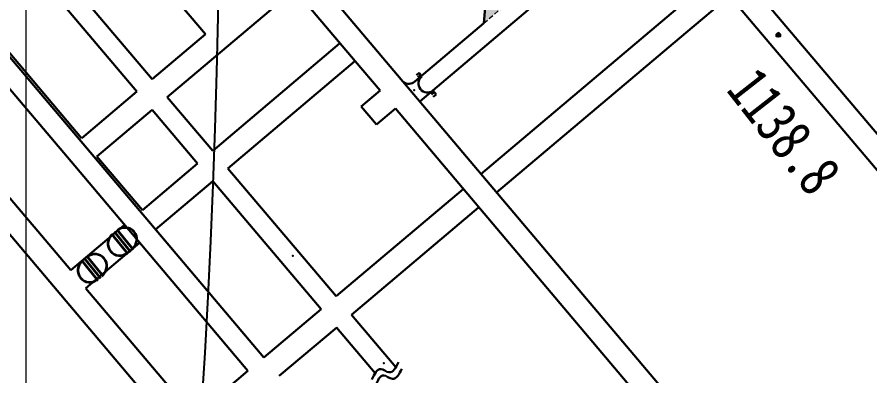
# Model space of a CAD drawing. Header units: millimetres. Extents: x 37412591 to 74834139, y 4258245 to 8527567.
# Drawn here: x 37414998.1 to 37415179.7, y 4260275.7 to 4260352.2 of the extents above; entities that cross this region are included whole.
import ezdxf

# ---------------------------------------------------------------- set-up
doc = ezdxf.new("R2010")
doc.units = ezdxf.units.MM
doc.linetypes.add('X5', pattern=[3, 2, -1])
for name, color, linetype in [('6号煤底板等高线', 7, 'Continuous'), ('JMD', 6, 'Continuous'), ('TK', 7, 'Continuous'), ('ZDH', 1, 'Continuous')]:
    doc.layers.add(name, color=color, linetype=linetype)
doc.styles.add('HZ', font='', dxfattribs={"width": 0.8, "height": 1})
doc.styles.get('HZ').set_extended_font_data('FangSong_GB2312')
doc.linetypes.add('447', pattern='A,8,-1,[148,AAA.SHX,S=1,R=0,X=0,Y=0],-1', length=10)

# ---------------------------------------------------------------- blocks, each defined once
blk = doc.blocks.new('A$C0C37771A')
at = {"layer": 'JMD', "color": 1, "linetype": 'Continuous', "lineweight": 30}
for p, q in [((4.14, 4.68, -1.2), (3.39, 3.93, -1.2)), ((3.7, 4.24, -1.2), (4.25, 3.69, -1.2)), ((4.14, 4.68, -1.2), (4.69, 4.13, -1.2)), ((0.68, 1.22, -1.2), (0, 0.55, -1.2)), ((0, 0.55, -1.2), (0.54, 0, -1.2)), ((0.37, 0.91, -1.2), (0.91, 0.37, -1.2))]:
    blk.add_line(p, q, dxfattribs=at)
blk.add_arc((2.04, 2.58, -1.2), 1.92, 224.8776, 44.8776, dxfattribs=at)

msp = doc.modelspace()

# ---------------------------------------------------------------- hatches: boundary and pattern name
at = {"ltscale": 0.5}
msp.add_hatch(color=3, dxfattribs=at).paths.add_polyline_path([(37415097.51, 4260350.91), (37415102.45, 4260355.14), (37415104.89, 4260386.14), (37415104.76, 4260389.66), (37415104.13, 4260392.86), (37415102.79, 4260395.88), (37415100.89, 4260398.63), (37415085.17, 4260417.15), (37415084.61, 4260417.65), (37415082.43, 4260419.23), (37415080.13, 4260420.46), (37415077.27, 4260421.4), (37415053.39, 4260423.6), (37415053.07, 4260419.2), (37415074.23, 4260417.37), (37415076.2, 4260417.02), (37415077.99, 4260416.5), (37415080.27, 4260415.37), (37415081.61, 4260414.28), (37415083.3, 4260412.65), (37415097.33, 4260396.1), (37415098.59, 4260394.23), (37415099.69, 4260392.27), (37415100.2, 4260390.36), (37415100.52, 4260388.64), (37415100.49, 4260385.8)])
at = {"linetype": '447', "ltscale": 0.5}
h = msp.add_hatch(color=0, dxfattribs=at)
h.dxf.hatch_style = 1
h.paths.add_polyline_path([(37415159.83, 4260348.42, 1), (37415160.63, 4260348.42, 1)])

# ---------------------------------------------------------------- linework, layer by layer
at = {"linetype": 'ByBlock', "lineweight": 20}
msp.add_line((37415000, 4258300.88, 4910.12), (37415000, 4263462.94, 4910.12), dxfattribs=at)
at = {"color": 252, "lineweight": 30, "ltscale": 0.005}
for p, q in [((37415188.43, 4260078.68, 4910.12), (37414723.11, 4260629.46, 4910.12)), ((37415009.49, 4260298.23, 4910.12), (37414895.11, 4260433.62, 4910.12)), ((37415192.71, 4260081.36, 4910.12), (37415012.74, 4260294.37, 4910.12))]:
    msp.add_line(p, q, dxfattribs=at)
at = {"color": 0, "lineweight": 30, "ltscale": 5}
for p, q in [((37415026.83, 4260338.99, 4910.12), (37414977.72, 4260397.11, 4910.12)), ((37415038.21, 4260348.6, 4910.13), (37414998.72, 4260395.35, 4897.63)), ((37415023.59, 4260336.32, 4910.12), (37414998.78, 4260365.68, 4910.12)), ((37415083.86, 4260334.24, 6205.79), (37415120.12, 4260364.92, 6205.79)), ((37415146.54, 4260360.7, 4913.66), (37415096.88, 4260318.75, 4913.66)), ((37415057.1, 4260358.01, 4910.12), (37415030.06, 4260335.17, 4910.12)), ((37415140.51, 4260348.88, 4910.12), (37415149.85, 4260356.77, 4910.12)), ((37414987.01, 4260355.74, 4910.12), (37415011.82, 4260326.38, 4910.12)), ((37415082.78, 4260338.46, 4910.12), (37415097.51, 4260350.91, 4910.12)), ((37415038.21, 4260348.6, 4910.12), (37415026.83, 4260338.99, 4910.12)), ((37415100.2, 4260314.82, 4910.12), (37415140.51, 4260348.88, 4910.12)), ((37415066.78, 4260346.55, 4910.12), (37415039.74, 4260323.71, 4910.12)), ((37415070.01, 4260342.81, 4910.12), (37415042.97, 4260319.96, 4910.12)), ((37415023.59, 4260336.32, 4910.12), (37415011.86, 4260326.41, 4910.12)), ((37415039.74, 4260323.71, 4910.12), (37415030.06, 4260335.17, 4910.12)), ((37415026.85, 4260332.46, 4910.12), (37415015.08, 4260322.52, 4910.12)), ((37415036.53, 4260321, 4910.12), (37415026.85, 4260332.46, 4910.12)), ((37415036.53, 4260321, 4910.12), (37415024.76, 4260311.06, 4910.12)), ((37415066.02, 4260292.67, 4910.12), (37415042.97, 4260319.96, 4910.12)), ((37415039.76, 4260317.25, 4910.12), (37415027.54, 4260306.93, 4910.12)), ((37415062.82, 4260289.96, 4910.12), (37415039.76, 4260317.25, 4910.12)), ((37415093.07, 4260315.52, 4913.66), (37415066.02, 4260292.67, 4911.12)), ((37415069.34, 4260288.75, 4910.12), (37415096.38, 4260311.59, 4910.12)), ((37415024.18, 4260304.09, 4910.12), (37415012.72, 4260294.41, 4910.12)), ((37415062.84, 4260289.94, 4913.67), (37415050.61, 4260279.62, 4913.67)), ((37415078.77, 4260277.59, 4910.12), (37415069.34, 4260288.75, 4910.12)), ((37415053.93, 4260275.69, 4910.12), (37415066.15, 4260286.02, 4910.12)), ((37415074.36, 4260276.3, 4910.12), (37415066.13, 4260286.04, 4910.12)), ((37415047.25, 4260276.78, 4911.12), (37415035.79, 4260267.1, 4913.67))]:
    msp.add_line(p, q, dxfattribs=at)
at = {"color": 7, "linetype": 'Continuous'}
msp.add_line((37415097.51, 4260350.91, 4910.12), (37415100.51, 4260386.51, 4910.12), dxfattribs=at)
msp.add_line((37415097.51, 4260350.91, 4910.12), (37415100.51, 4260386.51, 4910.12), dxfattribs=at)
at = {"color": 0, "linetype": 'Continuous', "lineweight": 30}
msp.add_line((37415097.51, 4260350.91, 4910.12), (37415100.51, 4260386.51, 4910.12), dxfattribs=at)
msp.add_line((37415097.51, 4260350.91, 4910.12), (37415100.51, 4260386.51, 4910.12), dxfattribs=at)
at = {"ltscale": 5}
for p, q in [((37414987.01, 4260355.74, 4910.12), (37415011.82, 4260326.38, 4910.12)), ((37415015.08, 4260322.52, 4910.12), (37415024.76, 4260311.06, 4910.12)), ((37415020.91, 4260307.87, 4910.12), (37415009.49, 4260298.23, 4910.12))]:
    msp.add_line(p, q, dxfattribs=at)
at = {"color": 1, "ltscale": 5}
msp.add_line((37414994.93, 4260345.52, 4906.39), (37415050.61, 4260279.62, 4891.86), dxfattribs=at)
at = {"lineweight": 30, "ltscale": 0.005}
for p, q in [((37415015.08, 4260322.52, 4910.12), (37415024.76, 4260311.06, 4910.12)), ((37415020.91, 4260307.87, 4910.12), (37415009.49, 4260298.23, 4910.12))]:
    msp.add_line(p, q, dxfattribs=at)
at = {"color": 30, "lineweight": 35, "ltscale": 0.5}
for p, q in [((37415018.18, 4260306.03, 4910.12), (37415021.68, 4260301.74, 4910.12)), ((37415018.74, 4260306.49, 4910.12), (37415022.24, 4260302.19, 4910.12)), ((37415019.3, 4260306.94, 4910.12), (37415022.8, 4260302.65, 4910.12)), ((37415011.8, 4260300.35, 4910.12), (37415015.3, 4260296.05, 4910.12)), ((37415012.35, 4260300.8, 4910.12), (37415015.85, 4260296.51, 4910.12)), ((37415012.91, 4260301.26, 4910.12), (37415016.41, 4260296.96, 4910.12))]:
    msp.add_line(p, q, dxfattribs=at)
at = {"color": 252, "lineweight": 0, "ltscale": 0.005}
for p, q in [((37415035.77, 4260267.12, 4910.12), (37415012.72, 4260294.41, 4910.12)), ((37415186.94, 4260088.18, 4910.12), (37415012.73, 4260294.38, 4910.12))]:
    msp.add_line(p, q, dxfattribs=at)
at = {"color": 3, "linetype": 'X5', "lineweight": 0, "ltscale": 0.5, "elevation": 4910.12}
for points in [[(37415100.49, 4260385.8), (37415097.51, 4260350.91)], [(37415097.51, 4260350.91), (37415102.45, 4260355.14)]]:
    msp.add_lwpolyline(points, dxfattribs=at)
at = {"color": 0, "linetype": '447', "ltscale": 0.5, "elevation": 2454.06}
msp.add_lwpolyline([(37415160.23, 4260348.95), (37415159.77, 4260348.16), (37415160.69, 4260348.16)], close=True, dxfattribs=at)
at = {"color": 0, "linetype": '447', "ltscale": 0.5}
msp.add_circle((37415160.23, 4260348.42, 2455.06), 0.398, dxfattribs=at)
at = {"color": 30, "lineweight": 35, "ltscale": 0.5}
for centre, start, end in [((37415021.05, 4260304.79, 4910.12), 309.1901, 129.1901), ((37415019.94, 4260303.88, 4910.12), 129.1901, 309.1901), ((37415013.55, 4260298.2, 4910.12), 129.1901, 309.1901), ((37415014.66, 4260299.11, 4910.12), 309.1901, 129.1901)]:
    msp.add_arc(centre, 2.53, start, end, dxfattribs=at)
at = {"color": 0, "linetype": 'Continuous', "lineweight": 30}
msp.add_ellipse((37415081.49, 4260339.99, 4910.12), major_axis=(-0.61, 1.92), ratio=0.962962, start_param=2.210651, end_param=3.547951, dxfattribs=at)
for points, knots in [([(37415079.34, 4260278.62, 4910.12), (37415078.75, 4260277.49, 4910.12), (37415077.79, 4260275.65, 4910.12), (37415075.06, 4260277.98, 4910.12), (37415074.2, 4260276.08, 4910.12), (37415073.67, 4260274.92, 4910.12)], [0, 0, 0, 0, 2.969298, 4.836558, 7.760222, 7.760222, 7.760222, 7.760222]), ([(37415080.06, 4260277.22, 4910.12), (37415079.48, 4260276.09, 4910.12), (37415078.49, 4260274.21, 4910.12), (37415075.69, 4260276.68, 4910.12), (37415074.88, 4260274.69, 4910.12), (37415074.4, 4260273.52, 4910.12)], [0, 0, 0, 0, 2.969298, 4.963496, 7.857573, 7.857573, 7.857573, 7.857573])]:
    msp.add_open_spline(points, degree=3, knots=knots, dxfattribs=at)
at = {"color": 0, "ltscale": 5}
for p in [(37415160.23, 4260348.42, 2455.06), (37415160.23, 4260348.42, 2452.06)]:
    msp.add_point(p, dxfattribs=at)
at = {"color": 1}
for p in [(37415160.23, 4260348.42, 2455.06), (37415056.79, 4260301.32, 4910.12), (37415076.16, 4260278.4, 4910.12)]:
    msp.add_point(p, dxfattribs=at)
at = {"color": 0}
msp.add_point((37415082.66, 4260336.63, 4910.12), dxfattribs=at)
msp.add_point((37415082.66, 4260336.63, 4910.12), dxfattribs=at)
at = {"color": 1, "linetype": 'Continuous'}
for p in [(37415056.79, 4260301.32, 4910.12), (37415076.16, 4260278.4, 4910.12)]:
    msp.add_point(p, dxfattribs=at)
at = {"layer": '6号煤底板等高线', "elevation": 3681.95}
msp.add_lwpolyline([(37415037.38, 4260268.64), (37415038.11, 4260280.64), (37415038.76, 4260292.65), (37415039.33, 4260304.43), (37415039.84, 4260316.45), (37415040.27, 4260328.47), (37415040.62, 4260340.49), (37415040.89, 4260352.24), (37415041.08, 4260364.26), (37415041.2, 4260376.29), (37415041.24, 4260386.3), (37415041.23, 4260394.89), (37415041.18, 4260403.48), (37415041.06, 4260413.79), (37415040.89, 4260424.09), (37415040.66, 4260434.1), (37415040.43, 4260442.69), (37415040.09, 4260452.99), (37415039.7, 4260463.29), (37415039.27, 4260473.32), (37415038.77, 4260483.61), (37415038.31, 4260492.19), (37415033.51, 4260550.16), (37415029.31, 4260597.84)], dxfattribs=at)
at = {"layer": 'JMD', "color": 30, "linetype": 'Continuous', "lineweight": 30}
for p, q in [((37414974.05, 4260572.6, 4910.12), (37415392.9, 4260076.82, 2754.08)), ((37415073.34, 4260447.33, 4910.12), (37415389.08, 4260073.6, 4910.12)), ((37415000.91, 4260432.46, 4910.12), (37415277.47, 4260104.98, 4910.12)), ((37415070.1, 4260342.84, 4910.12), (37415057.19, 4260358.04, 4910.12)), ((37414994.93, 4260345.52, 4910.12), (37415012.92, 4260324.23, 4910.12)), ((37414991.61, 4260342.64, 4910.12), (37415009.56, 4260321.39, 4910.12)), ((37415075.42, 4260336.54, 4910.12), (37415070.1, 4260342.84, 4910.12)), ((37415071.38, 4260333.13, 4909.24), (37415075.42, 4260336.54, 4909.24)), ((37415071.38, 4260333.13, 4909.24), (37415074.61, 4260329.31, 4909.24)), ((37415074.61, 4260329.31, 4909.24), (37415078.65, 4260332.72, 4909.24)), ((37415148.38, 4260250.18, 4910.12), (37415078.65, 4260332.72, 4910.12)), ((37415012.92, 4260324.23, 4910.12), (37415050.61, 4260279.62, 4910.12)), ((37415009.56, 4260321.39, 4910.12), (37415047.25, 4260276.78, 4910.12))]:
    msp.add_line(p, q, dxfattribs=at)
at = {"layer": 'ZDH', "color": 0, "lineweight": -3}
msp.add_point((37415160.1, 4260348.72, 2464.05), dxfattribs=at)

# ---------------------------------------------------------------- block references
at = {"layer": 'TK', "color": 4, "ltscale": 0.8, "rotation": 262.9107490909803}
msp.add_blockref('A$C0C37771A', (37415083.19, 4260340.37, 4911.32), dxfattribs=at)

# ---------------------------------------------------------------- texts
at = {"insert": (37415156, 4260342.24, 2455.06), "char_height": 9, "width": 22.3291, "attachment_point": 1, "rotation": 308.0717, "style": 'HZ'}
msp.add_mtext('{\\fFangSong|b0|i0|c134|p49;1138.8}', dxfattribs=at)

doc.saveas('drawing.dxf')
